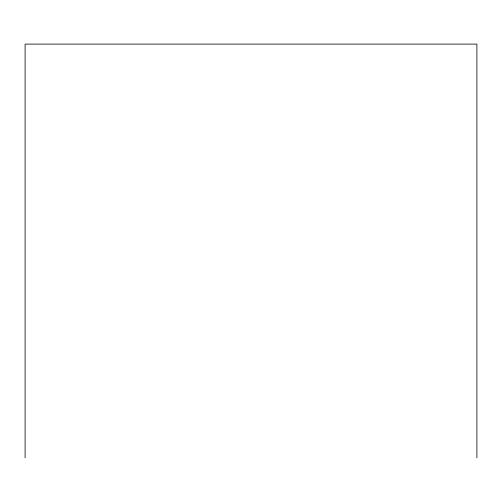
<?xml version="1.0" encoding="UTF-8"?>
<svg xmlns="http://www.w3.org/2000/svg" width="502" height="502" viewBox="0 0 502 502"><rect width="100%" height="100%" fill="white"/><g stroke="black" fill="none" stroke-linecap="round" stroke-linejoin="round"><path stroke-width="0.75" d="M476.9 457.899L476.9 44.101L25.1 44.101L25.1 457.899"/></g></svg>
